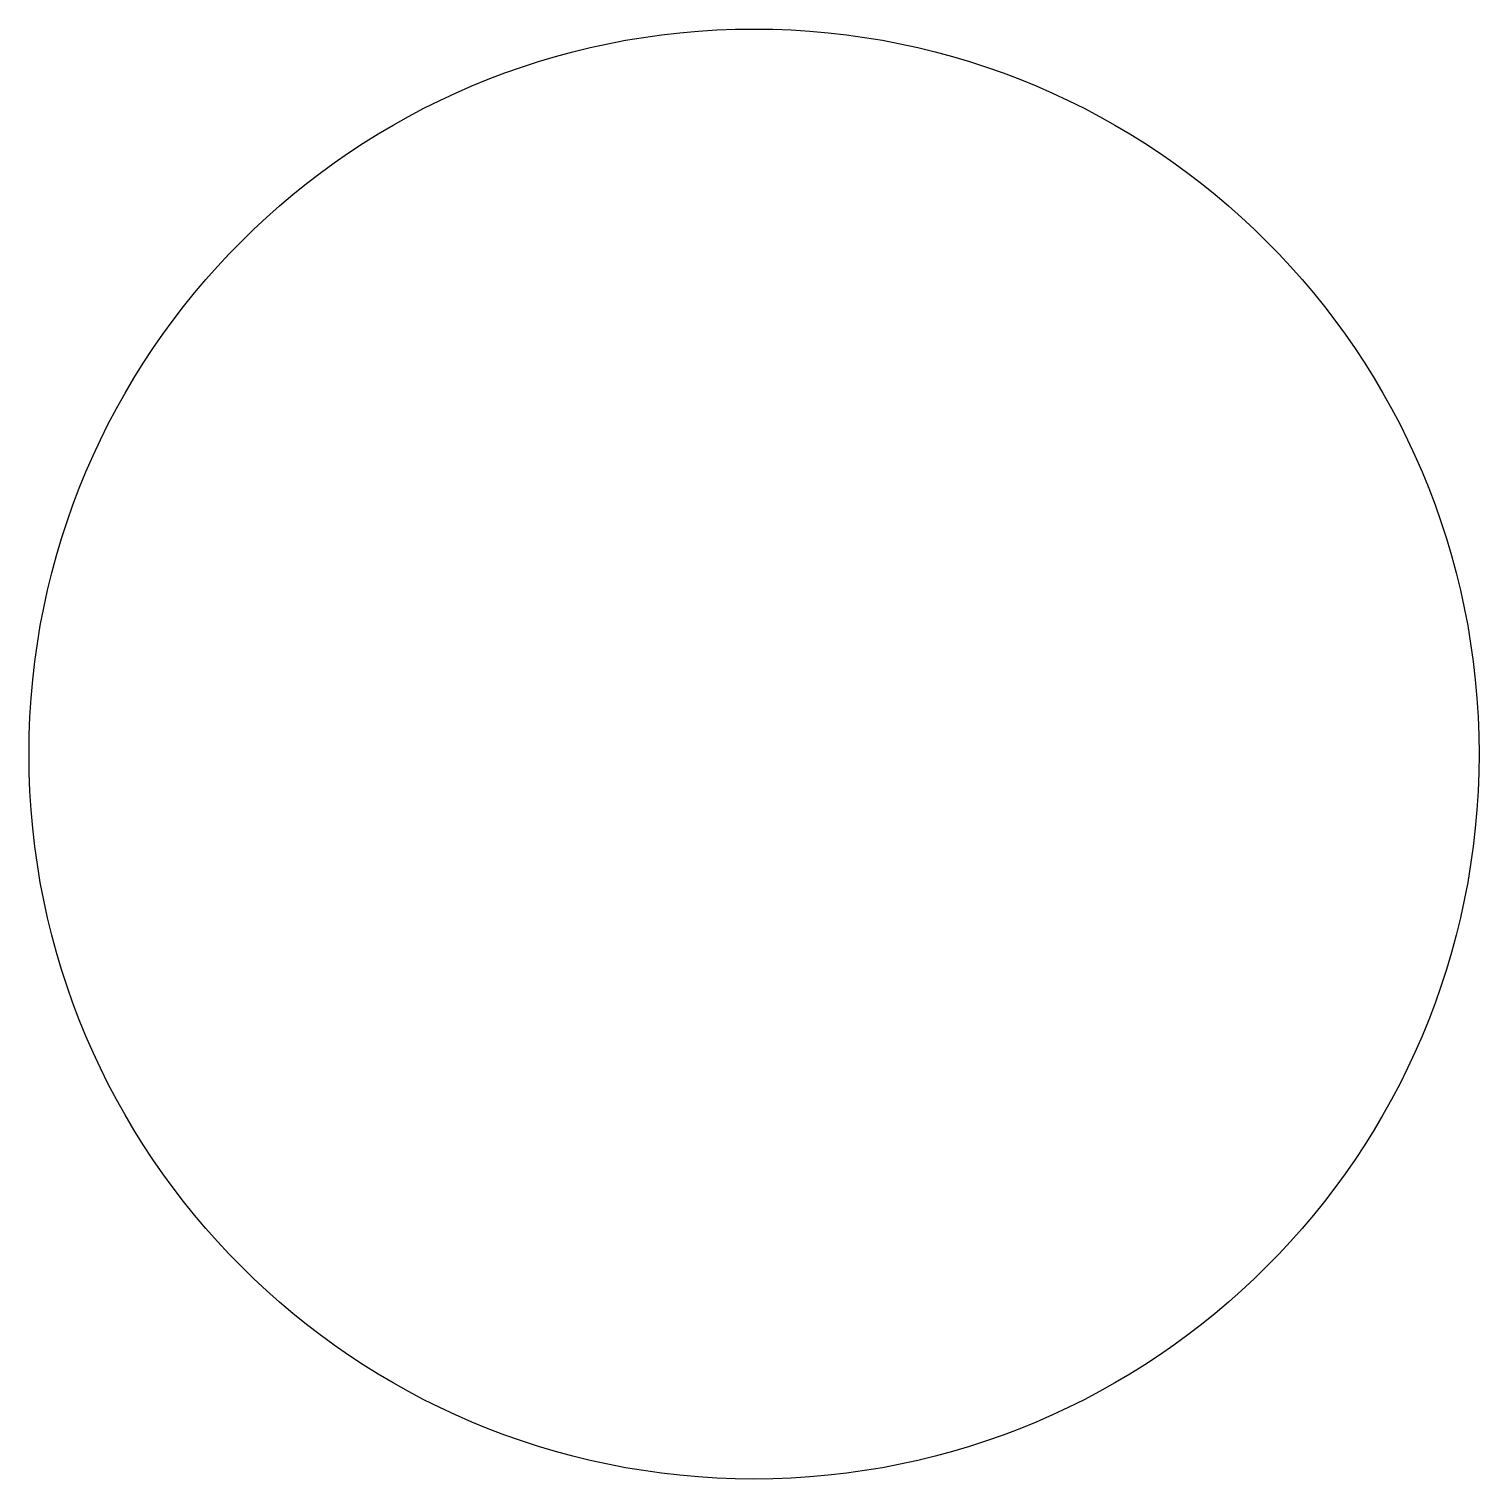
# Model space of a CAD drawing. Header units: millimetres. Extents: x -32.5 to 32.5, y -32.5 to 32.5.
import ezdxf

# ---------------------------------------------------------------- set-up
doc = ezdxf.new("R2010")
doc.units = ezdxf.units.MM

msp = doc.modelspace()

# ---------------------------------------------------------------- linework, layer by layer
at = {"color": 7, "linetype": 'Continuous'}
msp.add_circle((0, 0), 32.5, dxfattribs=at)

doc.saveas('drawing.dxf')
